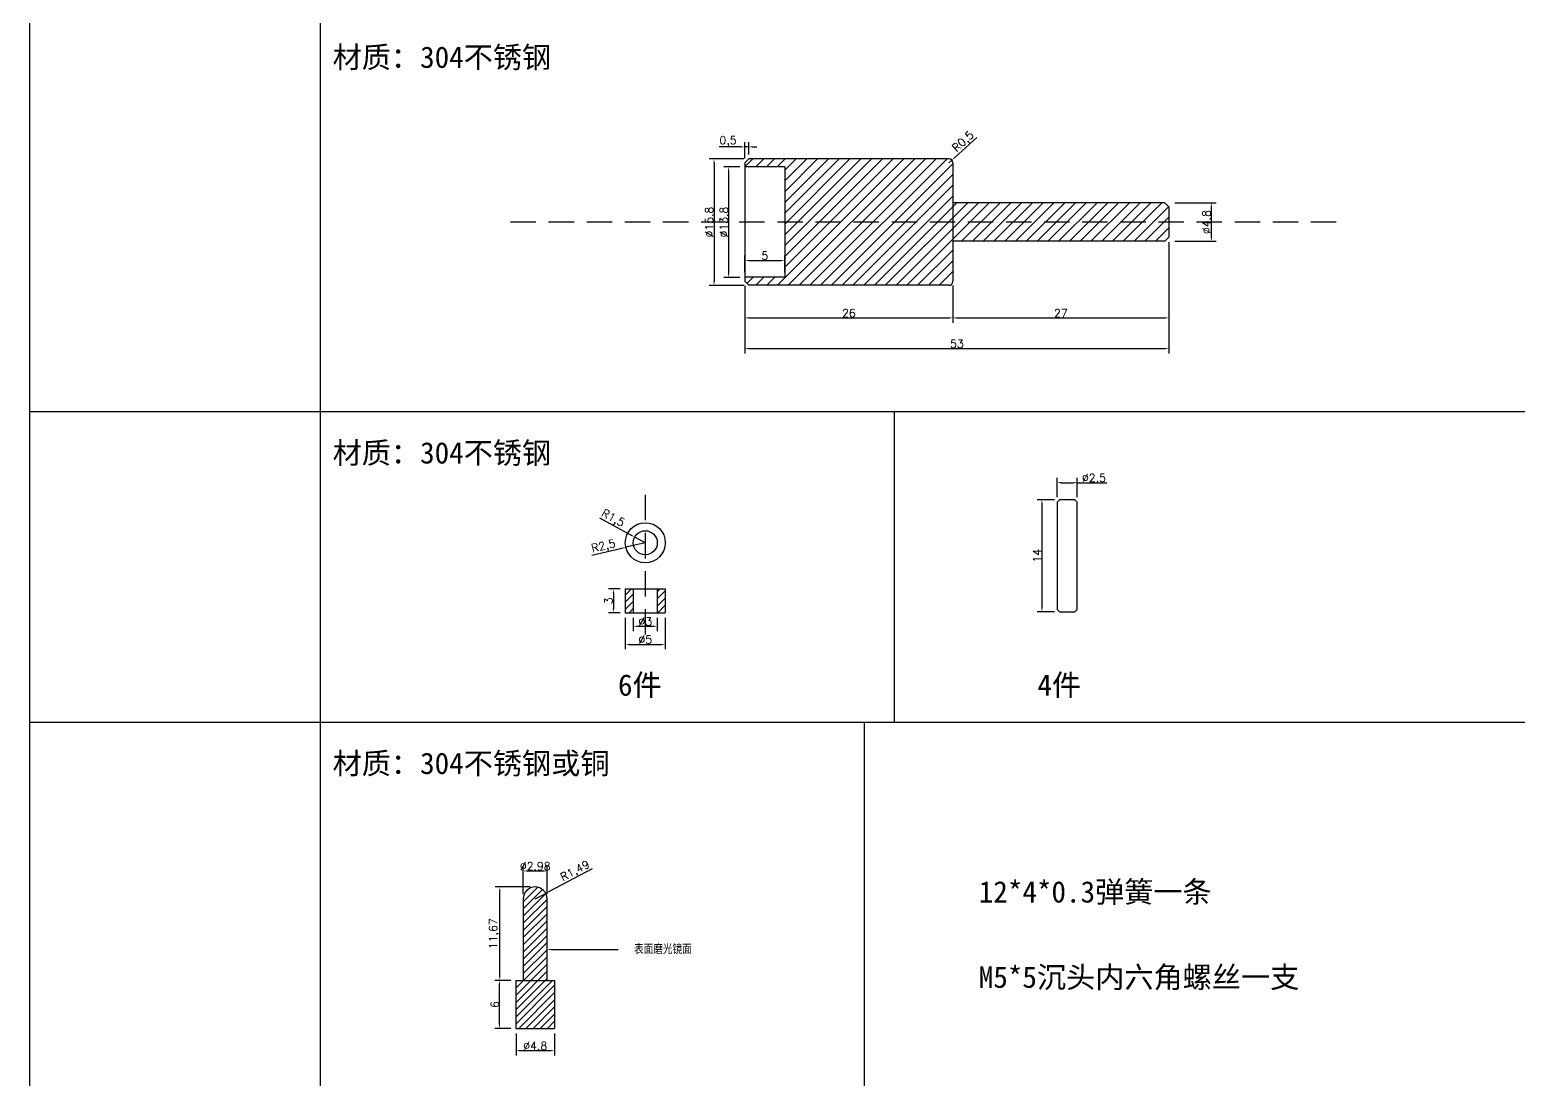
# Model space of a CAD drawing. Header units: millimetres. Extents: x 6817 to 15937, y -5221 to -164.
# Drawn here: x 10129.5 to 10315.5, y -1176 to -1044.9 of the extents above; entities that cross this region are included whole.
import ezdxf
from ezdxf import colors
from ezdxf.entities.mleader import LeaderData, LeaderLine
from ezdxf.math import Vec2, Vec3

# ---------------------------------------------------------------- set-up
doc = ezdxf.new("R2010")
doc.units = ezdxf.units.MM
doc.linetypes.add('HIDDEN', pattern=[9.525, 6.35, -3.175])
doc.layers.add('图层2', color=108, linetype='Continuous')
doc.styles.get("Standard").update_dxf_attribs({"font": 'txt', "bigfont": 'gbcbig.shx'})
doc.dimstyles.new('ISO-25', dxfattribs={"dimtxt": 1, "dimasz": 0.5, "dimexe": 0.6, "dimexo": 0.625, "dimgap": 0.1, "dimtad": 1, "dimtxsty": 'Standard', "dimcen": 2.5, "dimadec": 0, "dimazin": 0, "dimtfac": 1, "dimtmove": 0, "dimatfit": 3, "dimfxl": 0, "dimarcsym": 0})

# ---------------------------------------------------------------- blocks, each defined once
blk = doc.blocks.new('*D276')
at = {"layer": 'Defpoints', "color": 0, "linetype": 'ByBlock', "transparency": 16777216}
for p in [(10218.83, -1059.51), (10218.83, -1061.6), (10219.33, -1061.1)]:
    blk.add_point(p, dxfattribs=at)
at = {"layer": '图层2', "color": 0, "linetype": 'ByBlock', "lineweight": -2, "transparency": 16777216}
for p, q in [((10218.33, -1059.51), (10215.63, -1059.51)), ((10218.83, -1060.97), (10218.83, -1058.91)), ((10219.33, -1059.51), (10218.83, -1059.51)), ((10219.33, -1060.47), (10219.33, -1058.91)), ((10219.83, -1059.51), (10220.33, -1059.51))]:
    blk.add_line(p, q, dxfattribs=at)
at = {"layer": '图层2', "color": 0, "linetype": 'ByBlock', "transparency": 16777216}
for points in [[(10218.33, -1059.43), (10218.33, -1059.6), (10218.83, -1059.51)], [(10219.83, -1059.43), (10219.83, -1059.6), (10219.33, -1059.51)]]:
    blk.add_solid(points, dxfattribs=at)
at = {"layer": '图层2', "color": 0, "linetype": 'ByBlock', "transparency": 16777216, "insert": (10216.73, -1058.83), "char_height": 1, "attachment_point": 5}
blk.add_mtext('0,5', dxfattribs=at)
blk = doc.blocks.new('*D277')
at = {"layer": 'Defpoints', "color": 0, "linetype": 'ByBlock', "transparency": 16777216}
for p in [(10219.33, -1061), (10214.98, -1076.8), (10219.33, -1076.8)]:
    blk.add_point(p, dxfattribs=at)
at = {"layer": '图层2', "color": 0, "linetype": 'ByBlock', "lineweight": -2, "transparency": 16777216}
for p, q in [((10218.7, -1061), (10214.38, -1061)), ((10214.98, -1061.5), (10214.98, -1076.3)), ((10218.7, -1076.8), (10214.38, -1076.8))]:
    blk.add_line(p, q, dxfattribs=at)
at = {"layer": '图层2', "color": 0, "linetype": 'ByBlock', "transparency": 16777216}
for points in [[(10214.9, -1061.5), (10215.06, -1061.5), (10214.98, -1061)], [(10214.9, -1076.3), (10215.06, -1076.3), (10214.98, -1076.8)]]:
    blk.add_solid(points, dxfattribs=at)
at = {"layer": '图层2', "color": 0, "linetype": 'ByBlock', "transparency": 16777216, "insert": (10214.38, -1068.9), "char_height": 1, "attachment_point": 5, "rotation": 90}
blk.add_mtext('%%C15.8', dxfattribs=at)
blk = doc.blocks.new('*D278')
at = {"layer": 'Defpoints', "color": 0, "linetype": 'ByBlock', "transparency": 16777216}
for p in [(10218.83, -1062), (10216.8, -1075.8), (10218.83, -1075.8)]:
    blk.add_point(p, dxfattribs=at)
at = {"layer": '图层2', "color": 0, "linetype": 'ByBlock', "lineweight": -2, "transparency": 16777216}
for p, q in [((10218.2, -1062), (10216.2, -1062)), ((10216.8, -1062.5), (10216.8, -1075.3)), ((10218.2, -1075.8), (10216.2, -1075.8))]:
    blk.add_line(p, q, dxfattribs=at)
at = {"layer": '图层2', "color": 0, "linetype": 'ByBlock', "transparency": 16777216}
for points in [[(10216.72, -1062.5), (10216.88, -1062.5), (10216.8, -1062)], [(10216.72, -1075.3), (10216.88, -1075.3), (10216.8, -1075.8)]]:
    blk.add_solid(points, dxfattribs=at)
at = {"layer": '图层2', "color": 0, "linetype": 'ByBlock', "transparency": 16777216, "insert": (10216.2, -1068.9), "char_height": 1, "attachment_point": 5, "rotation": 90}
blk.add_mtext('%%C13.8', dxfattribs=at)
blk = doc.blocks.new('*D279')
at = {"layer": 'Defpoints', "color": 0, "linetype": 'ByBlock', "transparency": 16777216}
for p in [(10218.83, -1076.2), (10244.83, -1076.2), (10244.83, -1080.87)]:
    blk.add_point(p, dxfattribs=at)
at = {"layer": '图层2', "color": 0, "linetype": 'ByBlock', "lineweight": -2, "transparency": 16777216}
for p, q in [((10218.83, -1076.82), (10218.83, -1081.47)), ((10244.83, -1076.82), (10244.83, -1081.47)), ((10219.33, -1080.87), (10244.33, -1080.87))]:
    blk.add_line(p, q, dxfattribs=at)
at = {"layer": '图层2', "color": 0, "linetype": 'ByBlock', "transparency": 16777216}
for points in [[(10219.33, -1080.78), (10219.33, -1080.95), (10218.83, -1080.87)], [(10244.33, -1080.78), (10244.33, -1080.95), (10244.83, -1080.87)]]:
    blk.add_solid(points, dxfattribs=at)
at = {"layer": '图层2', "color": 0, "linetype": 'ByBlock', "transparency": 16777216, "insert": (10231.83, -1080.27), "char_height": 1, "attachment_point": 5}
blk.add_mtext('26', dxfattribs=at)
blk = doc.blocks.new('*D280')
at = {"layer": 'Defpoints', "color": 0, "linetype": 'ByBlock', "transparency": 16777216}
for p in [(10271.83, -1070.8), (10244.83, -1076.2), (10271.83, -1080.87)]:
    blk.add_point(p, dxfattribs=at)
at = {"layer": '图层2', "color": 0, "linetype": 'ByBlock', "lineweight": -2, "transparency": 16777216}
for p, q in [((10271.83, -1071.42), (10271.83, -1081.47)), ((10244.83, -1076.82), (10244.83, -1081.47)), ((10245.33, -1080.87), (10271.33, -1080.87))]:
    blk.add_line(p, q, dxfattribs=at)
at = {"layer": '图层2', "color": 0, "linetype": 'ByBlock', "transparency": 16777216}
for points in [[(10245.33, -1080.78), (10245.33, -1080.95), (10244.83, -1080.87)], [(10271.33, -1080.78), (10271.33, -1080.95), (10271.83, -1080.87)]]:
    blk.add_solid(points, dxfattribs=at)
at = {"layer": '图层2', "color": 0, "linetype": 'ByBlock', "transparency": 16777216, "insert": (10258.33, -1080.27), "char_height": 1, "attachment_point": 5}
blk.add_mtext('27', dxfattribs=at)
blk = doc.blocks.new('*D281')
at = {"layer": 'Defpoints', "color": 0, "linetype": 'ByBlock', "transparency": 16777216}
for p in [(10271.95, -1066.5), (10271.95, -1071.3), (10277.12, -1071.3)]:
    blk.add_point(p, dxfattribs=at)
at = {"layer": '图层2', "color": 0, "linetype": 'ByBlock', "lineweight": -2, "transparency": 16777216}
for p, q in [((10272.58, -1066.5), (10277.72, -1066.5)), ((10277.12, -1067), (10277.12, -1070.8)), ((10272.58, -1071.3), (10277.72, -1071.3))]:
    blk.add_line(p, q, dxfattribs=at)
at = {"layer": '图层2', "color": 0, "linetype": 'ByBlock', "transparency": 16777216}
for points in [[(10277.04, -1067), (10277.2, -1067), (10277.12, -1066.5)], [(10277.04, -1070.8), (10277.2, -1070.8), (10277.12, -1071.3)]]:
    blk.add_solid(points, dxfattribs=at)
at = {"layer": '图层2', "color": 0, "linetype": 'ByBlock', "transparency": 16777216, "insert": (10276.52, -1068.9), "char_height": 1, "attachment_point": 5, "rotation": 90}
blk.add_mtext('%%C4.8', dxfattribs=at)
blk = doc.blocks.new('*D282')
at = {"layer": 'Defpoints', "color": 0, "linetype": 'ByBlock', "transparency": 16777216}
for p in [(10223.83, -1073.69), (10218.83, -1075.8), (10223.83, -1075.8)]:
    blk.add_point(p, dxfattribs=at)
at = {"layer": '图层2', "color": 0, "linetype": 'ByBlock', "lineweight": -2, "transparency": 16777216}
for p, q in [((10218.83, -1075.17), (10218.83, -1073.09)), ((10223.83, -1075.17), (10223.83, -1073.09)), ((10219.33, -1073.69), (10223.33, -1073.69))]:
    blk.add_line(p, q, dxfattribs=at)
at = {"layer": '图层2', "color": 0, "linetype": 'ByBlock', "transparency": 16777216}
for points in [[(10219.33, -1073.61), (10219.33, -1073.77), (10218.83, -1073.69)], [(10223.33, -1073.61), (10223.33, -1073.77), (10223.83, -1073.69)]]:
    blk.add_solid(points, dxfattribs=at)
at = {"layer": '图层2', "color": 0, "linetype": 'ByBlock', "transparency": 16777216, "insert": (10221.33, -1073.09), "char_height": 1, "attachment_point": 5}
blk.add_mtext('5', dxfattribs=at)
blk = doc.blocks.new('*D323')
at = {"layer": 'Defpoints', "color": 0, "linetype": 'ByBlock', "transparency": 16777216}
for p in [(10203.89, -1114.7), (10202.4, -1117.7), (10203.89, -1117.7)]:
    blk.add_point(p, dxfattribs=at)
at = {"layer": '图层2', "color": 0, "linetype": 'ByBlock', "lineweight": -2, "transparency": 16777216}
for p, q in [((10203.27, -1114.7), (10201.8, -1114.7)), ((10202.4, -1115.2), (10202.4, -1117.2)), ((10203.27, -1117.7), (10201.8, -1117.7))]:
    blk.add_line(p, q, dxfattribs=at)
at = {"layer": '图层2', "color": 0, "linetype": 'ByBlock', "transparency": 16777216}
for points in [[(10202.32, -1115.2), (10202.48, -1115.2), (10202.4, -1114.7)], [(10202.32, -1117.2), (10202.48, -1117.2), (10202.4, -1117.7)]]:
    blk.add_solid(points, dxfattribs=at)
at = {"layer": '图层2', "color": 0, "linetype": 'ByBlock', "transparency": 16777216, "insert": (10201.8, -1116.2), "char_height": 1, "attachment_point": 5, "rotation": 90}
blk.add_mtext('3', dxfattribs=at)
blk = doc.blocks.new('*D324')
at = {"layer": 'Defpoints', "color": 0, "linetype": 'ByBlock', "transparency": 16777216}
for p in [(10204.89, -1117.7), (10207.89, -1117.7), (10207.89, -1119.39)]:
    blk.add_point(p, dxfattribs=at)
at = {"layer": '图层2', "color": 0, "linetype": 'ByBlock', "lineweight": -2, "transparency": 16777216}
for p, q in [((10204.89, -1118.33), (10204.89, -1119.99)), ((10205.39, -1119.39), (10207.39, -1119.39)), ((10207.89, -1118.33), (10207.89, -1119.99))]:
    blk.add_line(p, q, dxfattribs=at)
at = {"layer": '图层2', "color": 0, "linetype": 'ByBlock', "transparency": 16777216}
for points in [[(10205.39, -1119.3), (10205.39, -1119.47), (10204.89, -1119.39)], [(10207.39, -1119.3), (10207.39, -1119.47), (10207.89, -1119.39)]]:
    blk.add_solid(points, dxfattribs=at)
at = {"layer": '图层2', "color": 0, "linetype": 'ByBlock', "transparency": 16777216, "insert": (10206.39, -1118.79), "char_height": 1, "attachment_point": 5}
blk.add_mtext('%%C3', dxfattribs=at)
blk = doc.blocks.new('*D325')
at = {"layer": 'Defpoints', "color": 0, "linetype": 'ByBlock', "transparency": 16777216}
for p in [(10203.89, -1117.7), (10208.89, -1117.7), (10208.89, -1121.65)]:
    blk.add_point(p, dxfattribs=at)
at = {"layer": '图层2', "color": 0, "linetype": 'ByBlock', "lineweight": -2, "transparency": 16777216}
for p, q in [((10203.89, -1118.33), (10203.89, -1122.25)), ((10208.89, -1118.33), (10208.89, -1122.25)), ((10204.39, -1121.65), (10208.39, -1121.65))]:
    blk.add_line(p, q, dxfattribs=at)
at = {"layer": '图层2', "color": 0, "linetype": 'ByBlock', "transparency": 16777216}
for points in [[(10204.39, -1121.57), (10204.39, -1121.73), (10203.89, -1121.65)], [(10208.39, -1121.57), (10208.39, -1121.73), (10208.89, -1121.65)]]:
    blk.add_solid(points, dxfattribs=at)
at = {"layer": '图层2', "color": 0, "linetype": 'ByBlock', "transparency": 16777216, "insert": (10206.39, -1121.05), "char_height": 1, "attachment_point": 5}
blk.add_mtext('%%C5', dxfattribs=at)
blk = doc.blocks.new('*D326')
at = {"layer": 'Defpoints', "color": 0, "linetype": 'ByBlock', "transparency": 16777216}
for p in [(10205.07, -1108.24), (10206.39, -1108.95)]:
    blk.add_point(p, dxfattribs=at)
at = {"layer": '图层2', "color": 0, "linetype": 'ByBlock', "lineweight": -2, "transparency": 16777216}
for p, q in [((10200.66, -1105.85), (10204.63, -1108)), ((10206.39, -1108.95), (10205.07, -1108.24))]:
    blk.add_line(p, q, dxfattribs=at)
at = {"layer": '图层2', "color": 0, "linetype": 'ByBlock', "transparency": 16777216}
blk.add_solid([(10204.67, -1107.93), (10204.59, -1108.07), (10205.07, -1108.24)], dxfattribs=at)
at = {"layer": '图层2', "color": 0, "linetype": 'ByBlock', "transparency": 16777216, "insert": (10202.32, -1105.97), "char_height": 1, "attachment_point": 5, "rotation": 331.5487}
blk.add_mtext('R1,5', dxfattribs=at)
blk = doc.blocks.new('*D327')
at = {"layer": 'Defpoints', "color": 0, "linetype": 'ByBlock', "transparency": 16777216}
for p in [(10203.96, -1109.52), (10206.39, -1108.95)]:
    blk.add_point(p, dxfattribs=at)
at = {"layer": '图层2', "color": 0, "linetype": 'ByBlock', "lineweight": -2, "transparency": 16777216}
for p, q in [((10199.71, -1110.52), (10203.47, -1109.64)), ((10206.39, -1108.95), (10203.96, -1109.52))]:
    blk.add_line(p, q, dxfattribs=at)
at = {"layer": '图层2', "color": 0, "linetype": 'ByBlock', "transparency": 16777216}
blk.add_solid([(10203.45, -1109.56), (10203.49, -1109.72), (10203.96, -1109.52)], dxfattribs=at)
at = {"layer": '图层2', "color": 0, "linetype": 'ByBlock', "transparency": 16777216, "insert": (10201.19, -1109.47), "char_height": 1, "attachment_point": 5, "rotation": 13.2099}
blk.add_mtext('R2,5', dxfattribs=at)
blk = doc.blocks.new('*D328')
at = {"layer": 'Defpoints', "color": 0, "linetype": 'ByBlock', "transparency": 16777216}
for p in [(10260.36, -1101.45), (10257.86, -1103.88), (10260.36, -1103.88)]:
    blk.add_point(p, dxfattribs=at)
at = {"layer": '图层2', "color": 0, "linetype": 'ByBlock', "lineweight": -2, "transparency": 16777216}
for p, q in [((10257.86, -1103.26), (10257.86, -1100.85)), ((10260.36, -1103.26), (10260.36, -1100.85)), ((10258.36, -1101.45), (10259.86, -1101.45)), ((10260.36, -1101.45), (10264.06, -1101.45))]:
    blk.add_line(p, q, dxfattribs=at)
at = {"layer": '图层2', "color": 0, "linetype": 'ByBlock', "transparency": 16777216}
for points in [[(10258.36, -1101.37), (10258.36, -1101.54), (10257.86, -1101.45)], [(10259.86, -1101.37), (10259.86, -1101.54), (10260.36, -1101.45)]]:
    blk.add_solid(points, dxfattribs=at)
at = {"layer": '图层2', "color": 0, "linetype": 'ByBlock', "transparency": 16777216, "insert": (10262.46, -1100.85), "char_height": 1, "attachment_point": 5}
blk.add_mtext('%%C2.5', dxfattribs=at)
blk = doc.blocks.new('*D329')
at = {"layer": 'Defpoints', "color": 0, "linetype": 'ByBlock', "transparency": 16777216}
for p in [(10258.16, -1103.58), (10255.95, -1117.58), (10258.16, -1117.58)]:
    blk.add_point(p, dxfattribs=at)
at = {"layer": '图层2', "color": 0, "linetype": 'ByBlock', "lineweight": -2, "transparency": 16777216}
for p, q in [((10257.54, -1103.58), (10255.35, -1103.58)), ((10255.95, -1104.08), (10255.95, -1117.08)), ((10257.54, -1117.58), (10255.35, -1117.58))]:
    blk.add_line(p, q, dxfattribs=at)
at = {"layer": '图层2', "color": 0, "linetype": 'ByBlock', "transparency": 16777216}
for points in [[(10255.87, -1104.08), (10256.04, -1104.08), (10255.95, -1103.58)], [(10255.87, -1117.08), (10256.04, -1117.08), (10255.95, -1117.58)]]:
    blk.add_solid(points, dxfattribs=at)
at = {"layer": '图层2', "color": 0, "linetype": 'ByBlock', "transparency": 16777216, "insert": (10255.35, -1110.58), "char_height": 1, "attachment_point": 5, "rotation": 90}
blk.add_mtext('14', dxfattribs=at)
blk = doc.blocks.new('*D330')
at = {"layer": 'Defpoints', "color": 0, "linetype": 'ByBlock', "transparency": 16777216}
for p in [(10193.96, -1152.75), (10192.64, -1153.44)]:
    blk.add_point(p, dxfattribs=at)
at = {"layer": '图层2', "color": 0, "linetype": 'ByBlock', "lineweight": -2, "transparency": 16777216}
for p, q in [((10199.76, -1149.7), (10194.4, -1152.52)), ((10192.64, -1153.44), (10193.96, -1152.75))]:
    blk.add_line(p, q, dxfattribs=at)
at = {"layer": '图层2', "color": 0, "linetype": 'ByBlock', "transparency": 16777216}
blk.add_solid([(10194.36, -1152.44), (10194.44, -1152.59), (10193.96, -1152.75)], dxfattribs=at)
at = {"layer": '图层2', "color": 0, "linetype": 'ByBlock', "transparency": 16777216, "insert": (10197.66, -1150.04), "char_height": 1, "attachment_point": 5, "rotation": 27.6636}
blk.add_mtext('R1,49', dxfattribs=at)
blk = doc.blocks.new('*D331')
at = {"layer": 'Defpoints', "color": 0, "linetype": 'ByBlock', "transparency": 16777216}
for p in [(10194.13, -1149.95), (10191.15, -1153.44), (10194.13, -1153.44)]:
    blk.add_point(p, dxfattribs=at)
at = {"layer": '图层2', "color": 0, "linetype": 'ByBlock', "lineweight": -2, "transparency": 16777216}
for p, q in [((10191.15, -1152.81), (10191.15, -1149.35)), ((10194.13, -1152.81), (10194.13, -1149.35)), ((10191.65, -1149.95), (10193.63, -1149.95))]:
    blk.add_line(p, q, dxfattribs=at)
at = {"layer": '图层2', "color": 0, "linetype": 'ByBlock', "transparency": 16777216}
for points in [[(10191.65, -1149.87), (10191.65, -1150.04), (10191.15, -1149.95)], [(10193.63, -1149.87), (10193.63, -1150.04), (10194.13, -1149.95)]]:
    blk.add_solid(points, dxfattribs=at)
at = {"layer": '图层2', "color": 0, "linetype": 'ByBlock', "transparency": 16777216, "insert": (10192.64, -1149.35), "char_height": 1, "attachment_point": 5}
blk.add_mtext('%%C2.98', dxfattribs=at)
blk = doc.blocks.new('*D332')
at = {"layer": 'Defpoints', "color": 0, "linetype": 'ByBlock', "transparency": 16777216}
for p in [(10190.24, -1169.62), (10195.04, -1169.62), (10195.04, -1172.39)]:
    blk.add_point(p, dxfattribs=at)
at = {"layer": '图层2', "color": 0, "linetype": 'ByBlock', "lineweight": -2, "transparency": 16777216}
for p, q in [((10190.24, -1170.25), (10190.24, -1172.99)), ((10195.04, -1170.25), (10195.04, -1172.99)), ((10190.74, -1172.39), (10194.54, -1172.39))]:
    blk.add_line(p, q, dxfattribs=at)
at = {"layer": '图层2', "color": 0, "linetype": 'ByBlock', "transparency": 16777216}
for points in [[(10190.74, -1172.31), (10190.74, -1172.48), (10190.24, -1172.39)], [(10194.54, -1172.31), (10194.54, -1172.48), (10195.04, -1172.39)]]:
    blk.add_solid(points, dxfattribs=at)
at = {"layer": '图层2', "color": 0, "linetype": 'ByBlock', "transparency": 16777216, "insert": (10192.64, -1171.79), "char_height": 1, "attachment_point": 5}
blk.add_mtext('%%C4.8', dxfattribs=at)
blk = doc.blocks.new('*D333')
at = {"layer": 'Defpoints', "color": 0, "linetype": 'ByBlock', "transparency": 16777216}
for p in [(10188.18, -1163.62), (10190.24, -1163.62), (10190.24, -1169.62)]:
    blk.add_point(p, dxfattribs=at)
at = {"layer": '图层2', "color": 0, "linetype": 'ByBlock', "lineweight": -2, "transparency": 16777216}
for p, q in [((10189.61, -1163.62), (10187.58, -1163.62)), ((10188.18, -1169.12), (10188.18, -1164.12)), ((10189.61, -1169.62), (10187.58, -1169.62))]:
    blk.add_line(p, q, dxfattribs=at)
at = {"layer": '图层2', "color": 0, "linetype": 'ByBlock', "transparency": 16777216}
for points in [[(10188.09, -1164.12), (10188.26, -1164.12), (10188.18, -1163.62)], [(10188.09, -1169.12), (10188.26, -1169.12), (10188.18, -1169.62)]]:
    blk.add_solid(points, dxfattribs=at)
at = {"layer": '图层2', "color": 0, "linetype": 'ByBlock', "transparency": 16777216, "insert": (10187.58, -1166.62), "char_height": 1, "attachment_point": 5, "rotation": 90}
blk.add_mtext('6', dxfattribs=at)
blk = doc.blocks.new('*D334')
at = {"layer": 'Defpoints', "color": 0, "linetype": 'ByBlock', "transparency": 16777216}
for p in [(10188.22, -1151.95), (10192.64, -1151.95), (10190.24, -1163.62)]:
    blk.add_point(p, dxfattribs=at)
at = {"layer": '图层2', "color": 0, "linetype": 'ByBlock', "lineweight": -2, "transparency": 16777216}
for p, q in [((10192.01, -1151.95), (10187.62, -1151.95)), ((10188.22, -1163.12), (10188.22, -1152.45)), ((10189.61, -1163.62), (10187.62, -1163.62))]:
    blk.add_line(p, q, dxfattribs=at)
at = {"layer": '图层2', "color": 0, "linetype": 'ByBlock', "transparency": 16777216}
for points in [[(10188.13, -1152.45), (10188.3, -1152.45), (10188.22, -1151.95)], [(10188.13, -1163.12), (10188.3, -1163.12), (10188.22, -1163.62)]]:
    blk.add_solid(points, dxfattribs=at)
at = {"layer": '图层2', "color": 0, "linetype": 'ByBlock', "transparency": 16777216, "insert": (10187.53, -1157.79), "char_height": 1, "attachment_point": 5, "rotation": 90}
blk.add_mtext('11,67', dxfattribs=at)
blk = doc.blocks.new('*D284')
at = {"layer": 'Defpoints', "color": 0, "linetype": 'ByBlock', "transparency": 16777216}
for p in [(10271.83, -1070.8), (10218.83, -1078.22), (10271.83, -1084.7)]:
    blk.add_point(p, dxfattribs=at)
at = {"layer": '图层2', "color": 0, "linetype": 'ByBlock', "lineweight": -2, "transparency": 16777216}
for p, q in [((10271.83, -1071.42), (10271.83, -1085.3)), ((10218.83, -1078.84), (10218.83, -1085.3)), ((10219.33, -1084.7), (10271.33, -1084.7))]:
    blk.add_line(p, q, dxfattribs=at)
at = {"layer": '图层2', "color": 0, "linetype": 'ByBlock', "transparency": 16777216}
for points in [[(10219.33, -1084.61), (10219.33, -1084.78), (10218.83, -1084.7)], [(10271.33, -1084.61), (10271.33, -1084.78), (10271.83, -1084.7)]]:
    blk.add_solid(points, dxfattribs=at)
at = {"layer": '图层2', "color": 0, "linetype": 'ByBlock', "transparency": 16777216, "insert": (10245.33, -1084.1), "char_height": 1, "attachment_point": 5}
blk.add_mtext('53', dxfattribs=at)
blk = doc.blocks.new('*D491')
at = {"layer": 'Defpoints', "color": 0, "linetype": 'ByBlock', "transparency": 16777216}
for p in [(10244.33, -1061.5), (10244.7, -1061.16)]:
    blk.add_point(p, dxfattribs=at)
at = {"layer": '图层2', "color": 0, "linetype": 'ByBlock', "lineweight": -2, "transparency": 16777216}
for p, q in [((10247.82, -1058.35), (10245.07, -1060.83)), ((10244.33, -1061.5), (10244.7, -1061.16))]:
    blk.add_line(p, q, dxfattribs=at)
at = {"layer": '图层2', "color": 0, "linetype": 'ByBlock', "transparency": 16777216}
blk.add_solid([(10245.02, -1060.77), (10245.13, -1060.89), (10244.7, -1061.16)], dxfattribs=at)
at = {"layer": '图层2', "color": 0, "linetype": 'ByBlock', "transparency": 16777216, "insert": (10246.18, -1058.92), "char_height": 1, "attachment_point": 5, "rotation": 41.9546}
blk.add_mtext('R0,5', dxfattribs=at)

msp = doc.modelspace()

# ---------------------------------------------------------------- hatches: boundary and pattern name
at = {"layer": '图层2', "linetype": 'ByBlock'}
h = msp.add_hatch(dxfattribs=at)
h.set_pattern_fill('ANSI31', color=4, scale=0.3)
h.set_pattern_definition([(45, (8607.0958, -421.5019), (-0.6735192, 0.6735192), [])])
h.paths.add_polyline_path([(10244.828, -1061.497), (10244.328, -1060.997), (10219.328, -1060.997), (10218.828, -1061.497), (10218.828, -1061.997), (10223.828, -1061.997), (10223.828, -1068.897), (10244.828, -1068.897)])
h.paths.add_polyline_path([(10244.828, -1068.897), (10223.828, -1068.897), (10223.828, -1075.797), (10218.828, -1075.797), (10218.828, -1076.297), (10219.328, -1076.797), (10244.328, -1076.797), (10244.828, -1076.297)])
h.paths.add_polyline_path([(10271.828, -1068.897), (10244.828, -1068.897), (10244.828, -1071.297), (10271.328, -1071.297), (10271.828, -1070.797)])
h.paths.add_polyline_path([(10271.828, -1066.997), (10271.328, -1066.497), (10244.828, -1066.497), (10244.828, -1068.897), (10271.828, -1068.897)])
h = msp.add_hatch(dxfattribs=at)
h.set_pattern_fill('ANSI31', color=4, scale=0.2)
h.set_pattern_definition([(45, (8760.6271, 309.5507), (-0.4490128, 0.4490128), [])])
h.paths.add_polyline_path([(10204.891, -1114.701), (10203.891, -1114.701), (10203.891, -1117.701), (10204.891, -1117.701)])
h.paths.add_polyline_path([(10207.891, -1117.701), (10208.891, -1117.701), (10208.891, -1114.701), (10207.891, -1114.701)])
h = msp.add_hatch(dxfattribs=at)
h.set_pattern_fill('ANSI31', color=4, scale=0.2)
h.set_pattern_definition([(45, (10140.9903, -654.35045), (-0.4490128, 0.4490128), [])])
h.paths.add_polyline_path([(10194.125, -1153.439, 1), (10191.145, -1153.439), (10191.145, -1163.623), (10194.125, -1163.623)])
h.paths.add_polyline_path([(10195.025, -1163.623), (10190.245, -1163.623), (10190.245, -1169.623), (10195.025, -1169.623)])

# ---------------------------------------------------------------- linework, layer by layer
at = {"layer": '图层2', "color": 2, "linetype": 'ByBlock'}
for p, q in [((10129.479, -1131.387), (10129.479, -1043.18)), ((10165.746, -1043.18), (10165.746, -1131.387)), ((10425.184, -1092.602), (10129.479, -1092.602)), ((10425.184, -1092.602), (10129.479, -1092.602)), ((10237.492, -1092.602), (10237.492, -1131.387)), ((10129.479, -1307.048), (10129.479, -1131.387)), ((10425.184, -1131.387), (10129.479, -1131.387)), ((10425.184, -1131.387), (10129.479, -1131.387)), ((10165.746, -1131.387), (10165.746, -1307.048)), ((10233.748, -1131.387), (10233.748, -1178.922))]:
    msp.add_line(p, q, dxfattribs=at)
at = {"layer": '图层2', "color": 62, "linetype": 'ByBlock'}
for p, q in [((10218.828, -1061.497), (10219.328, -1060.997)), ((10218.828, -1061.497), (10218.828, -1076.297)), ((10223.828, -1061.997), (10218.828, -1061.997)), ((10244.328, -1060.997), (10219.328, -1060.997)), ((10223.828, -1061.997), (10223.828, -1075.797)), ((10244.828, -1061.497), (10244.828, -1076.297)), ((10271.328, -1066.497), (10244.828, -1066.497)), ((10271.828, -1066.997), (10271.328, -1066.497)), ((10271.828, -1066.997), (10271.828, -1070.797)), ((10271.328, -1071.297), (10244.828, -1071.297)), ((10271.328, -1071.297), (10271.828, -1070.797)), ((10223.828, -1075.797), (10218.828, -1075.797)), ((10219.328, -1076.797), (10218.828, -1076.297)), ((10244.328, -1076.797), (10219.328, -1076.797))]:
    msp.add_line(p, q, dxfattribs=at)
at = {"layer": '图层2', "color": 3, "linetype": 'HIDDEN', "ltscale": 0.5}
for p, q in [((10292.743, -1068.897), (10188.599, -1068.897)), ((10206.391, -1102.97), (10206.391, -1120.808))]:
    msp.add_line(p, q, dxfattribs=at)
at = {"layer": '图层2', "color": 1, "linetype": 'ByBlock'}
for p, q in [((10257.861, -1103.88), (10258.161, -1103.58)), ((10257.861, -1103.88), (10257.861, -1117.28)), ((10260.061, -1103.58), (10258.161, -1103.58)), ((10260.361, -1103.88), (10260.061, -1103.58)), ((10260.361, -1117.28), (10260.361, -1103.88)), ((10203.891, -1114.701), (10203.891, -1117.701)), ((10203.891, -1114.701), (10208.891, -1114.701)), ((10204.891, -1114.701), (10204.891, -1117.701)), ((10207.891, -1114.701), (10207.891, -1117.701)), ((10208.891, -1114.701), (10208.891, -1117.701)), ((10203.891, -1117.701), (10208.891, -1117.701)), ((10258.161, -1117.58), (10257.861, -1117.28)), ((10258.161, -1117.58), (10260.061, -1117.58)), ((10260.061, -1117.58), (10260.361, -1117.28)), ((10190.235, -1163.623), (10195.035, -1163.623)), ((10190.235, -1163.623), (10190.235, -1169.623)), ((10195.035, -1163.623), (10195.035, -1169.623)), ((10190.235, -1169.623), (10195.035, -1169.623))]:
    msp.add_line(p, q, dxfattribs=at)
msp.add_lwpolyline([(10194.125, -1163.623), (10194.125, -1153.439, 1), (10191.145, -1153.439), (10191.145, -1163.623)], format="xyb", dxfattribs=at)
for radius in [2.5, 1.5]:
    msp.add_circle((10206.391, -1108.951), radius, dxfattribs=at)
at = {"layer": '图层2', "color": 62, "linetype": 'ByBlock'}
for centre, start, end in [((10244.328, -1061.497), 0, 90), ((10244.328, -1076.297), 270, 0)]:
    msp.add_arc(centre, 0.5, start, end, dxfattribs=at)

# ---------------------------------------------------------------- texts
at = {"color": 2, "char_height": 2.67108, "attachment_point": 1}
for s, insert, width in [('{\\fSimSun|b0|i0|c134|p2;材质：304不锈钢}', (10167.323, -1046.964), 31.32319), ('{\\fSimSun|b0|i0|c134|p2;材质：304不锈钢}', (10167.323, -1096.386), 31.32319), ('{\\fSimSun|b0|i0|c134|p2;6件}', (10202.984, -1125.383), 31.32319), ('{\\fSimSun|b0|i0|c134|p2;4件}', (10255.39, -1125.383), 31.32319), ('{\\fSimSun|b0|i0|c134|p2;材质：304不锈钢或铜}', (10167.323, -1135.171), 45.6383), ('{\\fSimSun|b0|i0|c134|p2;12*4*0.3弹簧一条}', (10248.061, -1151.223), 31.32319), ('{\\fSimSun|b0|i0|c134|p2;M5*5沉头内六角螺丝一支}', (10248.061, -1161.877), 43.34825)]:
    msp.add_mtext(s, dxfattribs=dict(at, insert=insert, width=width))

# ---------------------------------------------------------------- dimensions: what is measured, and where the dimension line sits
at = {"layer": '图层2', "color": 2, "linetype": 'ByBlock'}
for base, p1, p2, picture, middle in [((10218.828, -1059.514), (10219.328, -1061.097), (10218.828, -1061.597), '*D276', (10216.728, -1058.831)), ((10271.828, -1084.697), (10218.828, -1078.217), (10271.828, -1070.797), '*D284', (10245.328, -1084.097)), ((10271.828, -1080.867), (10244.828, -1076.197), (10271.828, -1070.797), '*D280', (10258.328, -1080.267)), ((10223.828, -1073.689), (10218.828, -1075.797), (10223.828, -1075.797), '*D282', (10221.328, -1073.089)), ((10244.828, -1080.867), (10218.828, -1076.197), (10244.828, -1076.197), '*D279', (10231.828, -1080.267))]:
    dim = msp.add_linear_dim(base=base, p1=p1, p2=p2, dimstyle='ISO-25', dxfattribs=at)
    dim.commit()
    dim.dimension.update_dxf_attribs({"geometry": picture, "text_midpoint": middle})
for center, mpoint, picture, middle in [((10244.328, -1061.497), (10244.7, -1061.163), '*D491', (10246.176, -1058.916)), ((10206.391, -1108.951), (10203.957, -1109.523), '*D327', (10201.189, -1109.47))]:
    dim = msp.add_radius_dim(center=center, mpoint=mpoint, dimstyle='ISO-25', dxfattribs=at)
    dim.commit()
    dim.dimension.update_dxf_attribs({"geometry": picture, "text_midpoint": middle})
for base, p1, p2, text, picture, middle in [((10214.979, -1076.797), (10219.328, -1060.997), (10219.328, -1076.797), '%%C15.8', '*D277', (10214.379, -1068.897)), ((10216.799, -1075.797), (10218.828, -1061.997), (10218.828, -1075.797), '%%C13.8', '*D278', (10216.199, -1068.897)), ((10277.121, -1071.297), (10271.953, -1066.497), (10271.953, -1071.297), '%%C4.8', '*D281', (10276.521, -1068.897))]:
    dim = msp.add_linear_dim(base=base, p1=p1, p2=p2, angle=90, text=text, dimstyle='ISO-25', dxfattribs=at)
    dim.commit()
    dim.dimension.update_dxf_attribs({"geometry": picture, "text_midpoint": middle})
for base, p1, p2, text, picture, middle in [((10260.361, -1101.452), (10257.861, -1103.88), (10260.361, -1103.88), '%%C2.5', '*D328', (10262.461, -1100.852)), ((10208.891, -1121.649), (10203.891, -1117.701), (10208.891, -1117.701), '%%C5', '*D325', (10206.391, -1121.049)), ((10207.891, -1119.386), (10204.891, -1117.701), (10207.891, -1117.701), '%%C3', '*D324', (10206.391, -1118.786)), ((10195.035, -1172.393), (10190.235, -1169.623), (10195.035, -1169.623), '%%C4.8', '*D332', (10192.635, -1171.793))]:
    dim = msp.add_linear_dim(base=base, p1=p1, p2=p2, text=text, dimstyle='ISO-25', dxfattribs=at)
    dim.commit()
    dim.dimension.update_dxf_attribs({"geometry": picture, "text_midpoint": middle})
for center, mpoint, picture, middle in [((10206.391, -1108.951), (10205.072, -1108.237), '*D326', (10201.997, -1106.571)), ((10192.635, -1153.439), (10193.955, -1152.748), '*D330', (10197.973, -1150.641))]:
    dim = msp.add_radius_dim(center=center, mpoint=mpoint, dimstyle='ISO-25', dxfattribs=at)
    dim.commit()
    dim.dimension.update_dxf_attribs({"geometry": picture, "text_midpoint": middle, "dimtype": 164})
for base, p1, p2, picture, middle in [((10255.954, -1117.58), (10258.161, -1103.58), (10258.161, -1117.58), '*D329', (10255.354, -1110.58)), ((10202.4, -1117.701), (10203.891, -1114.701), (10203.891, -1117.701), '*D323', (10201.8, -1116.201)), ((10188.215, -1151.949), (10190.235, -1163.623), (10192.635, -1151.949), '*D334', (10187.532, -1157.786)), ((10188.176, -1163.623), (10190.235, -1169.623), (10190.235, -1163.623), '*D333', (10187.576, -1166.623))]:
    dim = msp.add_linear_dim(base=base, p1=p1, p2=p2, angle=90, dimstyle='ISO-25', dxfattribs=at)
    dim.commit()
    dim.dimension.update_dxf_attribs({"geometry": picture, "text_midpoint": middle})
dim = msp.add_linear_dim(base=(10194.125, -1149.953), p1=(10191.145, -1153.439), p2=(10194.125, -1153.439), text='%%C2.98', dimstyle='ISO-25', dxfattribs=at)
dim.commit()
dim.dimension.update_dxf_attribs({"geometry": '*D331', "text_midpoint": (10192.635, -1149.953), "dimtype": 160})

# ---------------------------------------------------------------- leaders
ml = msp.add_multileader_mtext('Standard', dxfattribs=at)
ml.set_content('表面磨光镜面', color=2)
ml.set_leader_properties()
ml.build(insert=Vec2(0, 0))
ml.multileader.update_dxf_attribs({"text_right_attachment_type": 6, "dogleg_length": 0.36, "arrow_head_size": 0.5})
ctx = ml.context
ctx.base_point, ctx.char_height, ctx.arrow_head_size, ctx.plane_origin = Vec3(10202.989, -1159.766), 1.2, 0.5, Vec3(10194.125, -1159.766)
ctx.right_attachment = 6
notes = []
notes.append((ctx, [(0, (1, 1, 0), (10202.629, -1159.766), (1, 0), 0.36, [(0, [(10194.125, -1159.766), (10200.883, -1159.766)], 0, [])])]))
ctx.mtext.insert, ctx.mtext.flow_direction = Vec3(10204.989, -1159.127), 5
for ctx, leaders in notes:
    for number, flags, end, landing, length, lines in leaders:
        leader = LeaderData()
        leader.index, (leader.has_last_leader_line, leader.has_dogleg_vector, leader.attachment_direction) = number, flags
        leader.last_leader_point, leader.dogleg_vector, leader.dogleg_length = Vec3(end), Vec3(landing), length
        for number, points, colour, breaks in lines:
            line = LeaderLine()
            line.index, line.vertices, line.color, line.breaks = number, Vec3.list(points), colors.encode_raw_color(colour), breaks
            leader.lines.append(line)
        ctx.leaders.append(leader)

doc.saveas('drawing.dxf')
